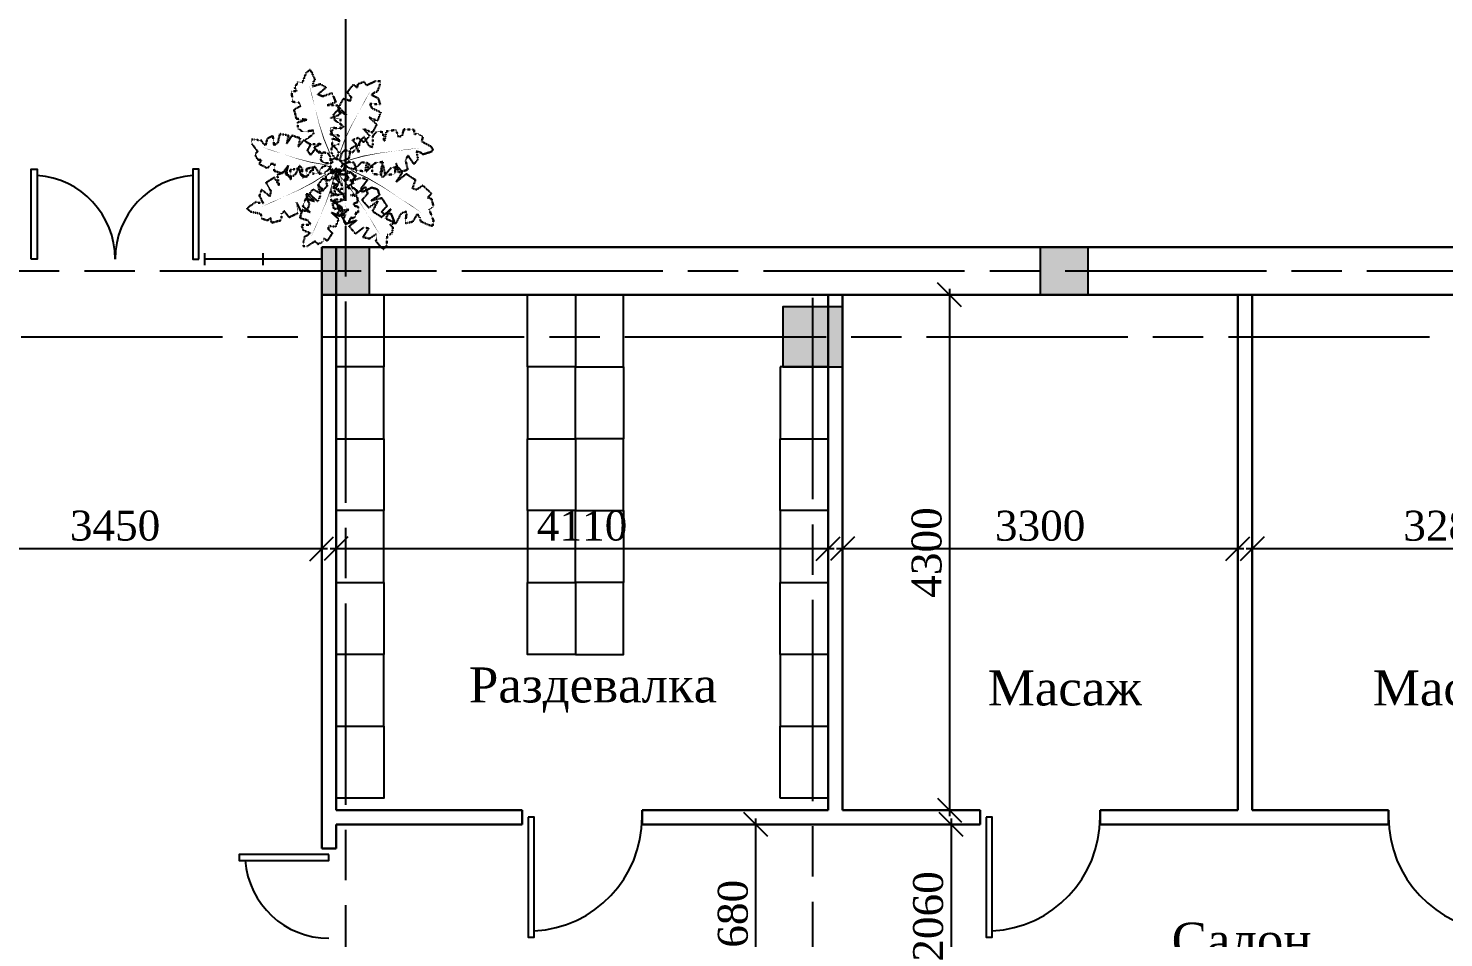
# Model space of a CAD drawing. Header units: inches. Extents: x 2870606 to 3671143, y -733551 to -473558.
# Drawn here: x 3157513 to 3169333, y -613910 to -606319 of the extents above; entities that cross this region are included whole.
import ezdxf

# ---------------------------------------------------------------- set-up
doc = ezdxf.new("R2010")
doc.units = ezdxf.units.IN
doc.header["$MEASUREMENT"] = 0
doc.linetypes.add('ACAD_ISO08W100', pattern=[36, 24, -3, 6, -3])
doc.linetypes.add('DOT2', pattern=[0.125, 0, -0.125])
doc.layers.add('AGAC', color=94, linetype='Continuous', lineweight=30)
doc.layers.add('ШРИФТ', color=7, linetype='Continuous')
doc.styles.add('GENERATED_STYLE_1', font='times.ttf')
doc.styles.add('J~stule', font='dutch.ttf')
doc.dimstyles.new('J~style', dxfattribs={"dimscale": 100, "dimtxt": 2.5, "dimasz": 2, "dimexe": 0.55, "dimexo": 0.725, "dimtad": 1, "dimdec": 0, "dimdsep": 46, "dimtxsty": 'J~stule', "dimblk": 'OBLIQUE', "dimcen": 2, "dimdle": 0.5, "dimadec": 0, "dimazin": 0, "dimtfac": 1, "dimtdec": 0, "dimtmove": 0, "dimatfit": 3, "dimfxl": 1, "dimarcsym": 0})

# ---------------------------------------------------------------- blocks, each defined once
blk = doc.blocks.new('AGAC 2')
at = {"linetype": 'DOT2'}
for points in [[(84, 28), (37, 41), (-24, -6), (-34, 56), (-85, 118), (-163, 119), (-245, 106), (-324, 185), (-217, 257), (-383, 231), (-430, 242), (-498, 285), (-363, 405), (-360, 470), (-543, 426), (-634, 474), (-644, 575), (-490, 637), (-673, 630), (-731, 781), (-624, 854), (-663, 906), (-772, 909), (-805, 1081), (-722, 1094), (-760, 1147), (-718, 1251), (-641, 1249), (-598, 1418), (-540, 1476), (-504, 1436), (-434, 1315), (-456, 1283), (-463, 1202), (-338, 1255), (-237, 1209), (-359, 1080), (-274, 1056), (-124, 1129), (-46, 985), (-187, 915), (-7, 932), (51, 784), (-100, 709), (64, 709), (79, 559), (-43, 532), (-76, 431), (63, 436), (88, 289), (-33, 225), (-26, 137), (34, 52)], [(-86, 52), (-141, 43), (-182, -34), (-221, 25), (-303, 65), (-384, 29), (-462, -23), (-582, 21), (-504, 146), (-664, 41), (-717, 30), (-808, 42), (-725, 230), (-754, 298), (-921, 167), (-1037, 173), (-1096, 272), (-966, 410), (-1152, 315), (-1283, 443), (-1207, 570), (-1271, 606), (-1386, 557), (-1501, 719), (-1421, 771), (-1486, 807), (-1491, 935), (-1411, 970), (-1446, 1165), (-1414, 1252), (-1358, 1227), (-1229, 1135), (-1236, 1092), (-1205, 1005), (-1101, 1119), (-975, 1119), (-1040, 928), (-941, 943), (-821, 1090), (-672, 978), (-784, 839), (-608, 942), (-477, 816), (-597, 668), (-429, 745), (-343, 597), (-456, 512), (-442, 393), (-301, 463), (-205, 323), (-300, 200), (-251, 112), (-149, 52)], [(-11, 9), (-34, 27), (-78, 17), (-68, 53), (-81, 99), (-123, 119), (-170, 132), (-194, 194), (-118, 207), (-215, 234), (-237, 251), (-263, 291), (-161, 323), (-143, 358), (-253, 379), (-291, 427), (-272, 484), (-172, 480), (-274, 521), (-268, 617), (-192, 631), (-200, 668), (-259, 697), (-234, 798), (-186, 785), (-194, 823), (-145, 869), (-104, 849), (-39, 930), (7, 947), (16, 917), (24, 834), (5, 822), (-19, 780), (62, 778), (105, 728), (7, 688), (47, 654), (147, 657), (154, 559), (60, 556), (162, 521), (157, 426), (57, 423), (145, 383), (116, 298), (44, 313), (1, 267), (78, 235), (55, 149), (-26, 144), (-44, 95), (-33, 34)], [(46, -8), (32, 32), (-32, 52), (7, 90), (27, 158), (-11, 214), (-61, 266), (-44, 363), (61, 321), (-41, 428), (-56, 467), (-59, 537), (94, 500), (142, 531), (20, 639), (9, 728), (76, 786), (198, 706), (101, 835), (180, 951), (286, 911), (305, 964), (252, 1044), (359, 1154), (410, 1100), (428, 1154), (524, 1175), (561, 1120), (704, 1173), (774, 1160), (763, 1114), (711, 1004), (678, 1003), (616, 968), (717, 905), (733, 810), (580, 833), (605, 760), (732, 689), (668, 561), (547, 627), (649, 507), (572, 391), (443, 462), (525, 345), (424, 260), (344, 334), (256, 307), (329, 210), (236, 119), (129, 174), (69, 125), (38, 40)], [(63, -61), (81, -17), (43, 49), (105, 51), (173, 93), (184, 169), (183, 252), (270, 320), (327, 205), (323, 372), (340, 416), (391, 477), (492, 329), (556, 318), (536, 503), (595, 587), (695, 584), (737, 424), (754, 605), (909, 643), (967, 528), (1024, 559), (1041, 666), (1214, 676), (1216, 593), (1273, 624), (1370, 568), (1358, 493), (1519, 428), (1568, 364), (1524, 334), (1396, 281), (1367, 306), (1289, 324), (1325, 194), (1266, 101), (1155, 238), (1120, 158), (1173, 0), (1021, -58), (970, 89), (964, -89), (811, -127), (756, 31), (736, -130), (586, -125), (575, -2), (480, 43), (467, -94), (319, -100), (272, 28), (184, 33), (93, -15)], [(-111, -13), (-141, -50), (-124, -124), (-184, -108), (-261, -128), (-294, -198), (-316, -277), (-420, -317), (-440, -190), (-486, -351), (-515, -389), (-582, -432), (-634, -261), (-692, -232), (-727, -415), (-808, -478), (-903, -446), (-896, -280), (-965, -449), (-1125, -440), (-1147, -313), (-1210, -326), (-1258, -424), (-1427, -383), (-1404, -302), (-1467, -315), (-1544, -234), (-1511, -165), (-1646, -56), (-1674, 19), (-1623, 35), (-1485, 48), (-1465, 16), (-1395, -24), (-1392, 111), (-1308, 183), (-1242, 19), (-1185, 86), (-1190, 252), (-1028, 264), (-1022, 107), (-964, 277), (-806, 268), (-800, 101), (-734, 249), (-592, 200), (-618, 79), (-540, 9), (-487, 136), (-344, 98), (-336, -38), (-254, -68), (-152, -49)], [(13, -121), (52, -102), (67, -35), (109, -72), (180, -85), (234, -41), (282, 15), (382, 7), (350, -104), (449, 9), (487, 29), (558, 38), (535, -121), (571, -167), (670, -32), (760, -13), (825, -75), (755, -207), (876, -97), (1002, -166), (971, -278), (1028, -292), (1104, -230), (1226, -329), (1176, -385), (1233, -399), (1263, -495), (1210, -538), (1278, -679), (1271, -751), (1224, -745), (1107, -702), (1103, -668), (1061, -608), (1007, -717), (911, -743), (920, -584), (848, -617), (788, -753), (651, -700), (707, -571), (595, -686), (470, -618), (529, -480), (418, -574), (322, -480), (390, -392), (354, -304), (262, -387), (160, -301), (206, -188), (151, -131), (61, -108)], [(-121, -91), (-110, -136), (-42, -165), (-89, -202), (-116, -273), (-81, -338), (-32, -400), (-60, -503), (-170, -448), (-71, -574), (-58, -617), (-62, -694), (-224, -638), (-280, -667), (-157, -797), (-154, -895), (-233, -951), (-358, -852), (-265, -1001), (-363, -1120), (-474, -1065), (-500, -1122), (-450, -1214), (-577, -1322), (-627, -1259), (-653, -1315), (-759, -1329), (-794, -1265), (-954, -1308), (-1029, -1287), (-1013, -1239), (-945, -1124), (-908, -1126), (-838, -1095), (-941, -1016), (-950, -911), (-785, -952), (-805, -870), (-936, -780), (-854, -647), (-729, -731), (-828, -591), (-732, -472), (-599, -562), (-676, -427), (-559, -344), (-479, -433), (-381, -413), (-450, -300), (-340, -210), (-229, -280), (-159, -234), (-117, -144)], [(-67, -149), (-26, -175), (45, -149), (36, -210), (66, -284), (139, -308), (220, -321), (272, -420), (148, -455), (314, -481), (354, -505), (406, -566), (242, -639), (220, -700), (406, -713), (477, -786), (457, -884), (292, -897), (468, -945), (477, -1105), (354, -1142), (374, -1203), (477, -1239), (457, -1412), (374, -1399), (395, -1460), (323, -1545), (251, -1521), (159, -1668), (87, -1705), (66, -1657), (36, -1521), (66, -1497), (97, -1423), (-37, -1436), (-119, -1362), (36, -1276), (-37, -1228), (-201, -1252), (-232, -1092), (-78, -1068), (-253, -1031), (-263, -873), (-98, -847), (-253, -799), (-222, -652), (-98, -663), (-37, -578), (-170, -541), (-150, -394), (-16, -370), (5, -284), (-26, -186)]]:
    blk.add_lwpolyline(points, close=True, dxfattribs=at)
for points in [[(-527, 1236), (-527, 1236), (-546, 1399)], [(-454, 1049), (-461, 1047), (-527, 1236)], [(-1287, 1010), (-1287, 1010), (-1383, 1170)], [(-1124, 852), (-1130, 847), (-1287, 1010)], [(-387, 861), (-387, 861), (-454, 1049), (-461, 1047)], [(511, 886), (506, 890), (609, 1031)], [(609, 1031), (609, 1031), (716, 1126)], [(-966, 689), (-966, 689), (-1124, 852), (-1130, 847)], [(-281, 590), (-287, 587), (-387, 861)], [(-52, 695), (-56, 695), (-45, 814)], [(-45, 814), (-45, 814), (-15, 907)], [(267, 533), (263, 537), (409, 744)], [(409, 744), (409, 744), (511, 886), (506, 890)], [(-728, 459), (-734, 454), (-966, 689)], [(-170, 350), (-181, 340), (-281, 590), (-287, 587)], [(-71, 403), (-75, 403), (-62, 576)], [(-62, 576), (-62, 576), (-52, 695), (-56, 695)], [(151, 334), (138, 337), (267, 533), (263, 537)], [(-501, 264), (-507, 248), (-728, 459), (-734, 454)], [(-260, 84), (-270, 75), (-501, 264), (-507, 248)], [(-43, 118), (-55, 114), (-170, 350), (-181, 340)], [(-70, 246), (-78, 243), (-71, 403), (-75, 403)], [(-58, 89), (-66, 89), (-70, 246), (-78, 243)], [(47, 128), (38, 134), (151, 334), (138, 337)], [(663, 225), (661, 231), (943, 294)], [(943, 294), (943, 294), (1137, 335), (1136, 342)], [(1137, 335), (1136, 342), (1331, 382)], [(1331, 382), (1331, 382), (1493, 380)], [(167, 52), (165, 64), (413, 147), (404, 159)], [(413, 147), (404, 159), (663, 225), (661, 231)], [(-1452, -67), (-1452, -67), (-1607, -17)], [(-1254, -79), (-1255, -86), (-1452, -67)], [(-1056, -96), (-1056, -96), (-1254, -79), (-1255, -86)], [(-767, -111), (-768, -118), (-1056, -96)], [(-506, -110), (-501, -124), (-767, -111), (-768, -118)], [(-243, -91), (-245, -103), (-506, -110), (-501, -124)], [(151, -108), (157, -99), (372, -194), (373, -181)], [(372, -194), (373, -181), (585, -294), (588, -289)], [(-269, -453), (-255, -457), (-416, -657), (-411, -661)], [(-136, -239), (-127, -247), (-269, -453), (-255, -457)], [(26, -271), (39, -271), (76, -529), (90, -523)], [(585, -294), (588, -289), (814, -419)], [(814, -419), (814, -419), (968, -509), (971, -504)], [(-416, -657), (-411, -661), (-591, -872)], [(76, -529), (90, -523), (109, -789), (116, -789)], [(968, -509), (971, -504), (1125, -595)], [(1125, -595), (1125, -595), (1231, -696)], [(-591, -872), (-591, -872), (-716, -1016), (-711, -1021)], [(109, -789), (116, -789), (128, -1078)], [(-837, -1164), (-837, -1164), (-963, -1256)], [(-716, -1016), (-711, -1021), (-837, -1164)], [(128, -1078), (128, -1078), (135, -1276), (142, -1276)], [(135, -1276), (142, -1276), (147, -1474)], [(147, -1474), (147, -1474), (116, -1634)]]:
    blk.add_solid(points, dxfattribs=at)
blk = doc.blocks.new('_Oblique')
at = {"color": 0, "linetype": 'ByBlock', "lineweight": -2}
blk.add_line((-0.5, -0.5), (0.5, 0.5), dxfattribs=at)
blk = doc.blocks.new('*D198')
at = {"color": 0, "lineweight": -2, "transparency": 16777216}
for p, q in [((3156513, -610342), (3156513, -610719)), ((3159963, -610342), (3159963, -610719)), ((3160013, -610664), (3156463, -610664))]:
    blk.add_line(p, q, dxfattribs=at)
at = {"layer": 'Defpoints', "color": 0, "lineweight": 35, "transparency": 16777216}
for p in [(3156513, -610270, -24), (3159963, -610270), (3156513, -610664)]:
    blk.add_point(p, dxfattribs=at)
at = {"color": 0, "lineweight": -2, "transparency": 16777216, "xscale": 200, "yscale": 200, "zscale": 200, "rotation": 180}
blk.add_blockref('_Oblique', (3156513, -610664), dxfattribs=at)
at = {"color": 0, "lineweight": -2, "transparency": 16777216, "xscale": 200, "yscale": 200, "zscale": 200}
blk.add_blockref('_Oblique', (3159963, -610664), dxfattribs=at)
at = {"color": 0, "transparency": 16777216, "insert": (3158238, -610472), "char_height": 250, "attachment_point": 5, "style": 'J~stule'}
blk.add_mtext('3450', dxfattribs=at)
blk = doc.blocks.new('*D204')
at = {"color": 0, "lineweight": -2, "transparency": 16777216}
for p, q in [((3165440, -608545), (3165151, -608545)), ((3165206, -608495), (3165206, -612895)), ((3165203, -612845), (3165151, -612845))]:
    blk.add_line(p, q, dxfattribs=at)
at = {"layer": 'Defpoints', "color": 0, "lineweight": 35, "transparency": 16777216}
for p in [(3165512, -608545), (3165206, -612845), (3165276, -612845)]:
    blk.add_point(p, dxfattribs=at)
at = {"color": 0, "lineweight": -2, "transparency": 16777216, "xscale": 200, "yscale": 200, "zscale": 200}
for p, rotation in [((3165206, -608545), 90), ((3165206, -612845), 270)]:
    blk.add_blockref('_Oblique', p, dxfattribs=dict(at, rotation=rotation))
at = {"color": 0, "transparency": 16777216, "insert": (3165016, -610695), "char_height": 250, "attachment_point": 5, "rotation": 90, "style": 'J~stule'}
blk.add_mtext('4300', dxfattribs=at)
blk = doc.blocks.new('*D205')
at = {"color": 0, "lineweight": -2, "transparency": 16777216}
for p, q in [((3163741, -612965), (3163534, -612965)), ((3163589, -614695), (3163589, -612915)), ((3163741, -614645), (3163534, -614645))]:
    blk.add_line(p, q, dxfattribs=at)
at = {"layer": 'Defpoints', "color": 0, "lineweight": 35, "transparency": 16777216}
for p in [(3163589, -612965), (3163813, -612965, -13), (3163813, -614645, -13)]:
    blk.add_point(p, dxfattribs=at)
at = {"color": 0, "lineweight": -2, "transparency": 16777216, "xscale": 200, "yscale": 200, "zscale": 200}
for p, rotation in [((3163589, -612965), 90), ((3163589, -614645), 270)]:
    blk.add_blockref('_Oblique', p, dxfattribs=dict(at, rotation=rotation))
at = {"color": 0, "transparency": 16777216, "insert": (3163398, -613805), "char_height": 250, "attachment_point": 5, "rotation": 90, "style": 'J~stule'}
blk.add_mtext('1680', dxfattribs=at)
blk = doc.blocks.new('*D206')
at = {"color": 0, "lineweight": -2, "transparency": 16777216}
for p, q in [((3165204, -612965), (3165164, -612965)), ((3165219, -612915), (3165219, -615075)), ((3165329, -615025), (3165164, -615025))]:
    blk.add_line(p, q, dxfattribs=at)
at = {"layer": 'Defpoints', "color": 0, "lineweight": 35, "transparency": 16777216}
for p in [(3165276, -612965, -21), (3165219, -615025), (3165401, -615025, -15)]:
    blk.add_point(p, dxfattribs=at)
at = {"color": 0, "lineweight": -2, "transparency": 16777216, "xscale": 200, "yscale": 200, "zscale": 200}
for p, rotation in [((3165219, -612965), 90), ((3165219, -615025), 270)]:
    blk.add_blockref('_Oblique', p, dxfattribs=dict(at, rotation=rotation))
at = {"color": 0, "transparency": 16777216, "insert": (3165029, -613733), "char_height": 250, "attachment_point": 5, "rotation": 90, "style": 'J~stule'}
blk.add_mtext('2060', dxfattribs=at)
blk = doc.blocks.new('*D207')
at = {"color": 0, "lineweight": -2, "transparency": 16777216}
for p, q in [((3167733, -610087), (3167733, -610719)), ((3171013, -610087), (3171013, -610719)), ((3171063, -610664), (3167683, -610664))]:
    blk.add_line(p, q, dxfattribs=at)
at = {"layer": 'Defpoints', "color": 0, "lineweight": 35, "transparency": 16777216}
for p in [(3167733, -610014, -13), (3171013, -610014, -14), (3167733, -610664)]:
    blk.add_point(p, dxfattribs=at)
at = {"color": 0, "lineweight": -2, "transparency": 16777216, "xscale": 200, "yscale": 200, "zscale": 200, "rotation": 180}
blk.add_blockref('_Oblique', (3167733, -610664), dxfattribs=at)
at = {"color": 0, "lineweight": -2, "transparency": 16777216, "xscale": 200, "yscale": 200, "zscale": 200}
blk.add_blockref('_Oblique', (3171013, -610664), dxfattribs=at)
at = {"color": 0, "transparency": 16777216, "insert": (3169373, -610473), "char_height": 250, "attachment_point": 5, "style": 'J~stule'}
blk.add_mtext('3280', dxfattribs=at)
blk = doc.blocks.new('*D208')
at = {"color": 0, "lineweight": -2, "transparency": 16777216}
for p, q in [((3164313, -610056), (3164313, -610718)), ((3167613, -610056), (3167613, -610718)), ((3167663, -610663), (3164263, -610663))]:
    blk.add_line(p, q, dxfattribs=at)
at = {"layer": 'Defpoints', "color": 0, "lineweight": 35, "transparency": 16777216}
for p in [(3164313, -609984, -13), (3167613, -609984, -13), (3164313, -610663)]:
    blk.add_point(p, dxfattribs=at)
at = {"color": 0, "lineweight": -2, "transparency": 16777216, "xscale": 200, "yscale": 200, "zscale": 200, "rotation": 180}
blk.add_blockref('_Oblique', (3164313, -610663), dxfattribs=at)
at = {"color": 0, "lineweight": -2, "transparency": 16777216, "xscale": 200, "yscale": 200, "zscale": 200}
blk.add_blockref('_Oblique', (3167613, -610663), dxfattribs=at)
at = {"color": 0, "transparency": 16777216, "insert": (3165963, -610473), "char_height": 250, "attachment_point": 5, "style": 'J~stule'}
blk.add_mtext('3300', dxfattribs=at)
blk = doc.blocks.new('*D209')
at = {"color": 0, "lineweight": -2, "transparency": 16777216}
for p, q in [((3160083, -610275), (3160083, -610718)), ((3164193, -610275), (3164193, -610718)), ((3164243, -610663), (3160033, -610663))]:
    blk.add_line(p, q, dxfattribs=at)
at = {"layer": 'Defpoints', "color": 0, "lineweight": 35, "transparency": 16777216}
for p in [(3160083, -610202), (3164193, -610202, -13), (3160083, -610663)]:
    blk.add_point(p, dxfattribs=at)
at = {"color": 0, "lineweight": -2, "transparency": 16777216, "xscale": 200, "yscale": 200, "zscale": 200, "rotation": 180}
blk.add_blockref('_Oblique', (3160083, -610663), dxfattribs=at)
at = {"color": 0, "lineweight": -2, "transparency": 16777216, "xscale": 200, "yscale": 200, "zscale": 200}
blk.add_blockref('_Oblique', (3164193, -610663), dxfattribs=at)
at = {"color": 0, "transparency": 16777216, "insert": (3162138, -610472), "char_height": 250, "attachment_point": 5, "style": 'J~stule'}
blk.add_mtext('4110', dxfattribs=at)

msp = doc.modelspace()

# ---------------------------------------------------------------- hatches: boundary and pattern name
h = msp.add_hatch(color=256)
h.dxf.hatch_style = 1
h.paths.add_polyline_path([(3160363.36, -608545.19), (3160363.36, -608145.19), (3159963.36, -608145.19), (3159963.36, -608545.19)])
h = msp.add_hatch(color=256)
h.dxf.hatch_style = 1
h.paths.add_polyline_path([(3166363.36, -608545.19), (3166363.36, -608145.19), (3165963.36, -608145.19), (3165963.36, -608545.19)])
h = msp.add_hatch(color=256)
h.dxf.hatch_style = 1
h.paths.add_polyline_path([(3164313.35, -609145.19), (3164313.35, -608645.19), (3163813.35, -608645.19), (3163813.35, -609145.19)])

# ---------------------------------------------------------------- linework, layer by layer
at = {"color": 252, "linetype": 'ACAD_ISO08W100', "ltscale": 70}
for p, q in [((3160163.36, -583400.11), (3160163.36, -658470.55)), ((3193052.28, -608345.19), (3127158.59, -608345.19)), ((3164063.35, -608570.35, -13.31), (3164063.35, -643507.58, -13.31)), ((3134774.9, -608895.19, -13.31), (3181975.2, -608895.19, -13.31))]:
    msp.add_line(p, q, dxfattribs=at)
for p, q in [((3158988.36, -608295.19, -6.65), (3158988.36, -608195.19, -6.65)), ((3159475.86, -608295.19, -1.9), (3159475.86, -608195.19, -1.9)), ((3159963.36, -608245.19), (3158988.36, -608245.19, -3.8))]:
    msp.add_line(p, q)
at = {"lineweight": 30}
for p, q in [((3159963.36, -608145.19), (3159963.36, -613165.19)), ((3160083.36, -608145.19), (3160083.36, -612845.19)), ((3184913.36, -608545.19), (3159963.36, -608545.19)), ((3164193.35, -608545.19, -13.35), (3164193.35, -612845.19, -13.01)), ((3164313.35, -608545.19, -13.35), (3164313.35, -612845.19, -13.01)), ((3167613.34, -608545.19, -13.31), (3167613.34, -612845.19, -12.97)), ((3167733.34, -608545.19, -13.31), (3167733.34, -612845.19, -12.97)), ((3160083.36, -612845.19, -8.05), (3161638.36, -612845.19, -10.03)), ((3161638.36, -612845.19, -10.69), (3161638.36, -612965.19, -10.69)), ((3162638.36, -612845.19, -10.69), (3162638.36, -612965.19, -10.69)), ((3162638.36, -612845.19, -11.35), (3164193.35, -612845.19, -13.48)), ((3164313.35, -612845.19, -13.64), (3165463.35, -612845.19, 0.66)), ((3165463.35, -612845.19), (3165463.35, -612965.19)), ((3166463.35, -612845.19), (3166463.35, -612965.19)), ((3166463.35, -612845.19, -0.66), (3167613.34, -612845.19, -18.16)), ((3167733.34, -612845.19, -18.32), (3168873.35, -612845.19, 0.66)), ((3168873.35, -612845.19), (3168873.35, -612965.19)), ((3160083.36, -612965.19, -8.05), (3161638.36, -612965.19, -10.03)), ((3160083.36, -612965.19), (3160083.36, -613165.19)), ((3162638.36, -612965.19, -11.35), (3165463.35, -612965.19, 0.66)), ((3166463.35, -612965.19, -0.66), (3168873.35, -612965.19, 0.66)), ((3160083.36, -613165.19), (3159963.36, -613165.19))]:
    msp.add_line(p, q, dxfattribs=at)
for points, elevation in [([(3157538.36, -608245.19), (3157538.36, -607495.19), (3157588.36, -607495.19), (3157588.36, -608245.19)], -6.65), ([(3158938.36, -608245.19), (3158938.36, -607495.19), (3158888.36, -607495.19), (3158888.36, -608245.19)], -6.65), ([(3164313.35, -608645.19), (3163813.35, -608645.19), (3163813.35, -609145.19), (3164313.35, -609145.19)], -13.31), ([(3163793.35, -609145.19), (3163793.35, -609745.19), (3164193.35, -609745.19), (3164193.35, -609145.19)], -13.31), ([(3163793.35, -610345.19), (3163793.35, -609745.19), (3164193.35, -609745.19), (3164193.35, -610345.19)], -13.31), ([(3163793.35, -610345.19), (3163793.35, -610945.19), (3164193.35, -610945.19), (3164193.35, -610345.19)], -13.31), ([(3163793.35, -611545.19), (3163793.35, -610945.19), (3164193.35, -610945.19), (3164193.35, -611545.19)], -13.31), ([(3163793.35, -611545.19), (3163793.35, -610945.19), (3164193.35, -610945.19), (3164193.35, -611545.19)], -13.31), ([(3163793.35, -611545.19), (3163793.35, -612145.19), (3164193.35, -612145.19), (3164193.35, -611545.19)], -13.31), ([(3163793.35, -612745.19), (3163793.35, -612145.19), (3164193.35, -612145.19), (3164193.35, -612745.19)], -13.31), ([(3161688.36, -612905.19), (3161688.36, -613905.19), (3161738.36, -613905.19), (3161738.36, -612905.19)], -10.69), ([(3160023.36, -613215.19), (3159273.36, -613215.19), (3159273.36, -613265.19), (3160023.36, -613265.19)], 13.31)]:
    msp.add_lwpolyline(points, close=True, dxfattribs=dict(elevation=elevation))
msp.add_lwpolyline([(3181113.36, -608145.19), (3159963.36, -608145.19)], dxfattribs=at)
for points in [[(3159963.36, -608145.19), (3159963.36, -608545.19), (3160363.36, -608545.19), (3160363.36, -608145.19)], [(3165963.36, -608145.19), (3165963.36, -608545.19), (3166363.36, -608545.19), (3166363.36, -608145.19)], [(3160083.36, -609145.19), (3160083.36, -608545.19), (3160483.36, -608545.19), (3160483.36, -609145.19)], [(3162083.36, -608545.19), (3162083.36, -609145.19), (3161683.36, -609145.19), (3161683.36, -608545.19)], [(3162083.36, -608545.19), (3162083.36, -609145.19), (3162483.36, -609145.19), (3162483.36, -608545.19)], [(3160083.36, -609145.19), (3160083.36, -609745.19), (3160483.36, -609745.19), (3160483.36, -609145.19)], [(3162083.36, -609745.19), (3162083.36, -609145.19), (3161683.36, -609145.19), (3161683.36, -609745.19)], [(3162083.36, -609745.19), (3162083.36, -609145.19), (3162483.36, -609145.19), (3162483.36, -609745.19)], [(3160083.36, -610345.19), (3160083.36, -609745.19), (3160483.36, -609745.19), (3160483.36, -610345.19)], [(3162083.36, -609745.19), (3162083.36, -610345.19), (3161683.36, -610345.19), (3161683.36, -609745.19)], [(3162083.36, -609745.19), (3162083.36, -610345.19), (3162483.36, -610345.19), (3162483.36, -609745.19)], [(3160083.36, -610345.19), (3160083.36, -610945.19), (3160483.36, -610945.19), (3160483.36, -610345.19)], [(3162083.36, -610945.19), (3162083.36, -610345.19), (3161683.36, -610345.19), (3161683.36, -610945.19)], [(3162083.36, -610945.19), (3162083.36, -610345.19), (3162483.36, -610345.19), (3162483.36, -610945.19)], [(3160083.36, -611545.19), (3160083.36, -610945.19), (3160483.36, -610945.19), (3160483.36, -611545.19)], [(3160083.36, -611545.19), (3160083.36, -610945.19), (3160483.36, -610945.19), (3160483.36, -611545.19)], [(3162083.36, -610945.19), (3162083.36, -611545.19), (3161683.36, -611545.19), (3161683.36, -610945.19)], [(3162083.36, -610945.19), (3162083.36, -611545.19), (3162483.36, -611545.19), (3162483.36, -610945.19)], [(3160083.36, -611545.19), (3160083.36, -612145.19), (3160483.36, -612145.19), (3160483.36, -611545.19)], [(3160083.36, -612745.19), (3160083.36, -612145.19), (3160483.36, -612145.19), (3160483.36, -612745.19)], [(3165513.35, -612905.19), (3165513.35, -613905.19), (3165563.35, -613905.19), (3165563.35, -612905.19)]]:
    msp.add_lwpolyline(points, close=True)
for centre, radius, start, end in [((3157538.36, -608245.19, -6.65), 700, 0, 85.903956), ((3158938.36, -608245.19, -6.65), 700, 94.096044, 180), ((3161688.36, -612905.19, -10.69), 950, 273.016961, 0.000036), ((3165513.35, -612905.19), 950, 273.016961, 0.000036), ((3169823.35, -612905.19), 950, 179.999964, 266.983039), ((3160023.36, -613215.19), 700, 184.096044, 270)]:
    msp.add_arc(centre, radius, start, end)

# ---------------------------------------------------------------- block references
at = {"layer": 'AGAC', "xscale": 0.5, "yscale": 0.5, "zscale": 0.5, "rotation": 191.2502418938878}
msp.add_blockref('AGAC 2', (3160074.1, -607492.89), dxfattribs=at)

# ---------------------------------------------------------------- texts
at = {"layer": 'ШРИФТ', "style": 'GENERATED_STYLE_1'}
for s, p in [('Раздевалка', (3161192.97, -611946.81)), ('Масаж', (3165526.04, -611971.98)), ('Масаж', (3168741.47, -611971.98)), ('Салон', (3167061.29, -614077.15))]:
    msp.add_text(s, height=292.5, dxfattribs=at).set_placement(p)

# ---------------------------------------------------------------- dimensions: what is measured, and where the dimension line sits
for base, p1, p2, picture, middle in [((3165205.94, -612845.19), (3165512.34, -608545.19), (3165275.9, -612845.19), '*D204', (3165015.93, -610695.19)), ((3163589.33, -612965.19), (3163813.35, -614645.19, -13.31), (3163813.35, -612965.19, -12.8), '*D205', (3163398.28, -613805.19))]:
    dim = msp.add_linear_dim(base=base, p1=p1, p2=p2, angle=90, dimstyle='J~style', override={"dimdec": 1, "dimtdec": 1})
    dim.commit()
    dim.dimension.update_dxf_attribs({"geometry": picture, "text_midpoint": middle})
for base, p1, p2, picture, middle in [((3164313.35, -610663.22), (3167613.34, -609983.57, -13.24), (3164313.35, -609983.57, -13.28), '*D208', (3165963.35, -610473.21)), ((3167733.34, -610663.52), (3171013.35, -610014.18, -14.3), (3167733.34, -610014.18, -13.24), '*D207', (3169373.35, -610473.34)), ((3160083.36, -610663.3, 0.08), (3164193.35, -610202.37, -13.19), (3160083.36, -610202.37, 0.08), '*D209', (3162138.36, -610472.42, 0.08)), ((3156513.37, -610664.24), (3159963.36, -610269.85), (3156513.37, -610269.85, -24.14), '*D198', (3158238.36, -610471.53))]:
    dim = msp.add_linear_dim(base=base, p1=p1, p2=p2, dimstyle='J~style', override={"dimdec": 1, "dimtdec": 1})
    dim.commit()
    dim.dimension.update_dxf_attribs({"geometry": picture, "text_midpoint": middle})
dim = msp.add_linear_dim(base=(3165218.76, -615025.19, 6.04), p1=(3165276.25, -612965.19, -14.91), p2=(3165401.24, -615025.19, -8.99), angle=90, dimstyle='J~style', override={"dimdec": 1, "dimtdec": 1})
dim.commit()
dim.dimension.update_dxf_attribs({"geometry": '*D206', "text_midpoint": (3165218.76, -613733.11, 6.04), "dimtype": 160})

doc.saveas('drawing.dxf')
